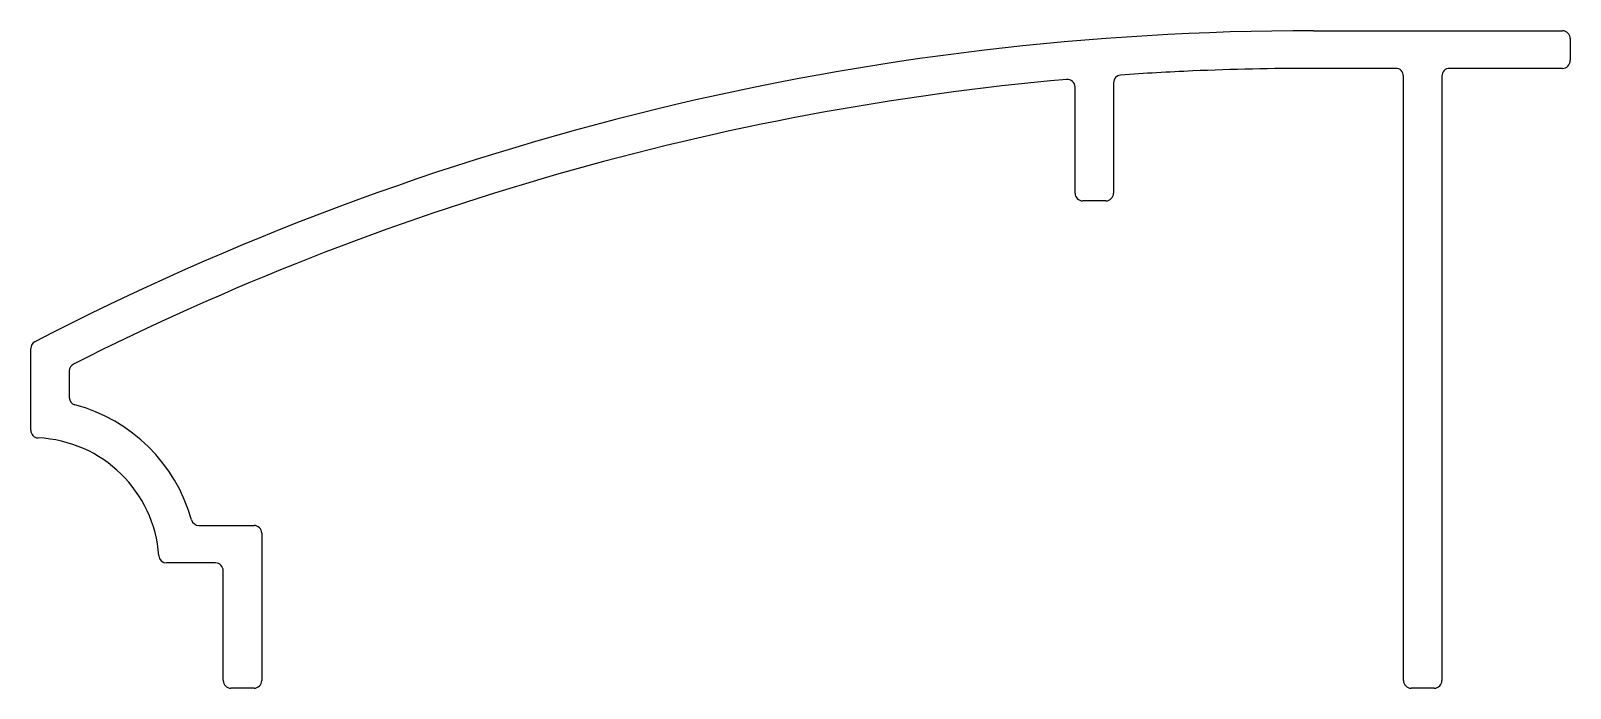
# Model space of a CAD drawing. Extents: x -37.7 to 38.5, y -13.2 to 19.4.
import ezdxf

# ---------------------------------------------------------------- set-up
doc = ezdxf.new("R2010")
doc.units = 0
doc.header["$MEASUREMENT"] = 0
doc.layers.get('0').update_dxf_attribs({"linetype": 'CONTINUOUS'})

msp = doc.modelspace()

# ---------------------------------------------------------------- linework, layer by layer
for p, q in [((25.845, 19.396), (38.164, 19.396)), ((38.545, 19.015), (38.545, 17.917)), ((29.909, 17.536), (25.769, 17.536)), ((38.164, 17.536), (32.576, 17.536)), ((15.939, 16.825), (15.939, 11.357)), ((30.29, -12.771), (30.29, 17.155)), ((32.195, 17.155), (32.195, -12.771)), ((14.034, 11.357), (14.034, 16.612)), ((15.558, 10.976), (14.415, 10.976)), ((-37.655, -0.38), (-37.655, 3.666)), ((-35.75, 2.552), (-35.75, 1.246)), ((-29.33, -5.092), (-26.606, -5.092)), ((-26.225, -5.473), (-26.225, -12.771)), ((-28.511, -6.952), (-30.935, -6.952)), ((-28.13, -12.771), (-28.13, -7.333)), ((-26.606, -13.152), (-27.749, -13.152)), ((31.814, -13.152), (30.671, -13.152))]:
    msp.add_line(p, q)
for centre, radius, start, end in [((25.778, -118.162), 137.558, 89.97203, 117.36411), ((25.778, -118.162), 137.558, 89.97203, 117.36411), ((38.164, 19.015), 0.381, 0, 90), ((25.778, -118.162), 135.698, 90.00388, 92.50016), ((29.909, 17.155), 0.381, 0, 90.00388), ((32.576, 17.155), 0.381, 90, 180), ((38.164, 17.917), 0.381, 270, 0), ((25.778, -118.162), 135.698, 95.14033, 116.8646), ((13.654, 16.612), 0.38, 0, 95.14033), ((16.319, 16.825), 0.38, 94.0083, 180), ((25.778, -118.162), 135.698, 92.50016, 94.0083), ((14.415, 11.357), 0.381, 180, 270), ((15.558, 11.357), 0.381, 270, 0), ((-37.275, 3.666), 0.38, 117.36411, 180), ((-35.37, 2.552), 0.38, 116.8646, 180), ((-35.37, 1.246), 0.38, 180, 255.03569), ((-37.584, -7.038), 8.195, 15.7385, 75.03569), ((-37.275, -0.38), 0.38, 180, 267.34026), ((-37.584, -7.038), 6.285, 4.01071, 87.34026), ((-29.33, -4.712), 0.38, 195.7385, 270), ((-26.606, -5.473), 0.381, 0, 90), ((-30.935, -6.572), 0.38, 184.01071, 270), ((-28.511, -7.333), 0.381, 0, 90), ((-27.749, -12.771), 0.381, 180, 270), ((-26.606, -12.771), 0.381, 270, 0), ((30.671, -12.771), 0.381, 180, 270), ((31.814, -12.771), 0.381, 270, 0)]:
    msp.add_arc(centre, radius, start, end)

doc.saveas('drawing.dxf')
